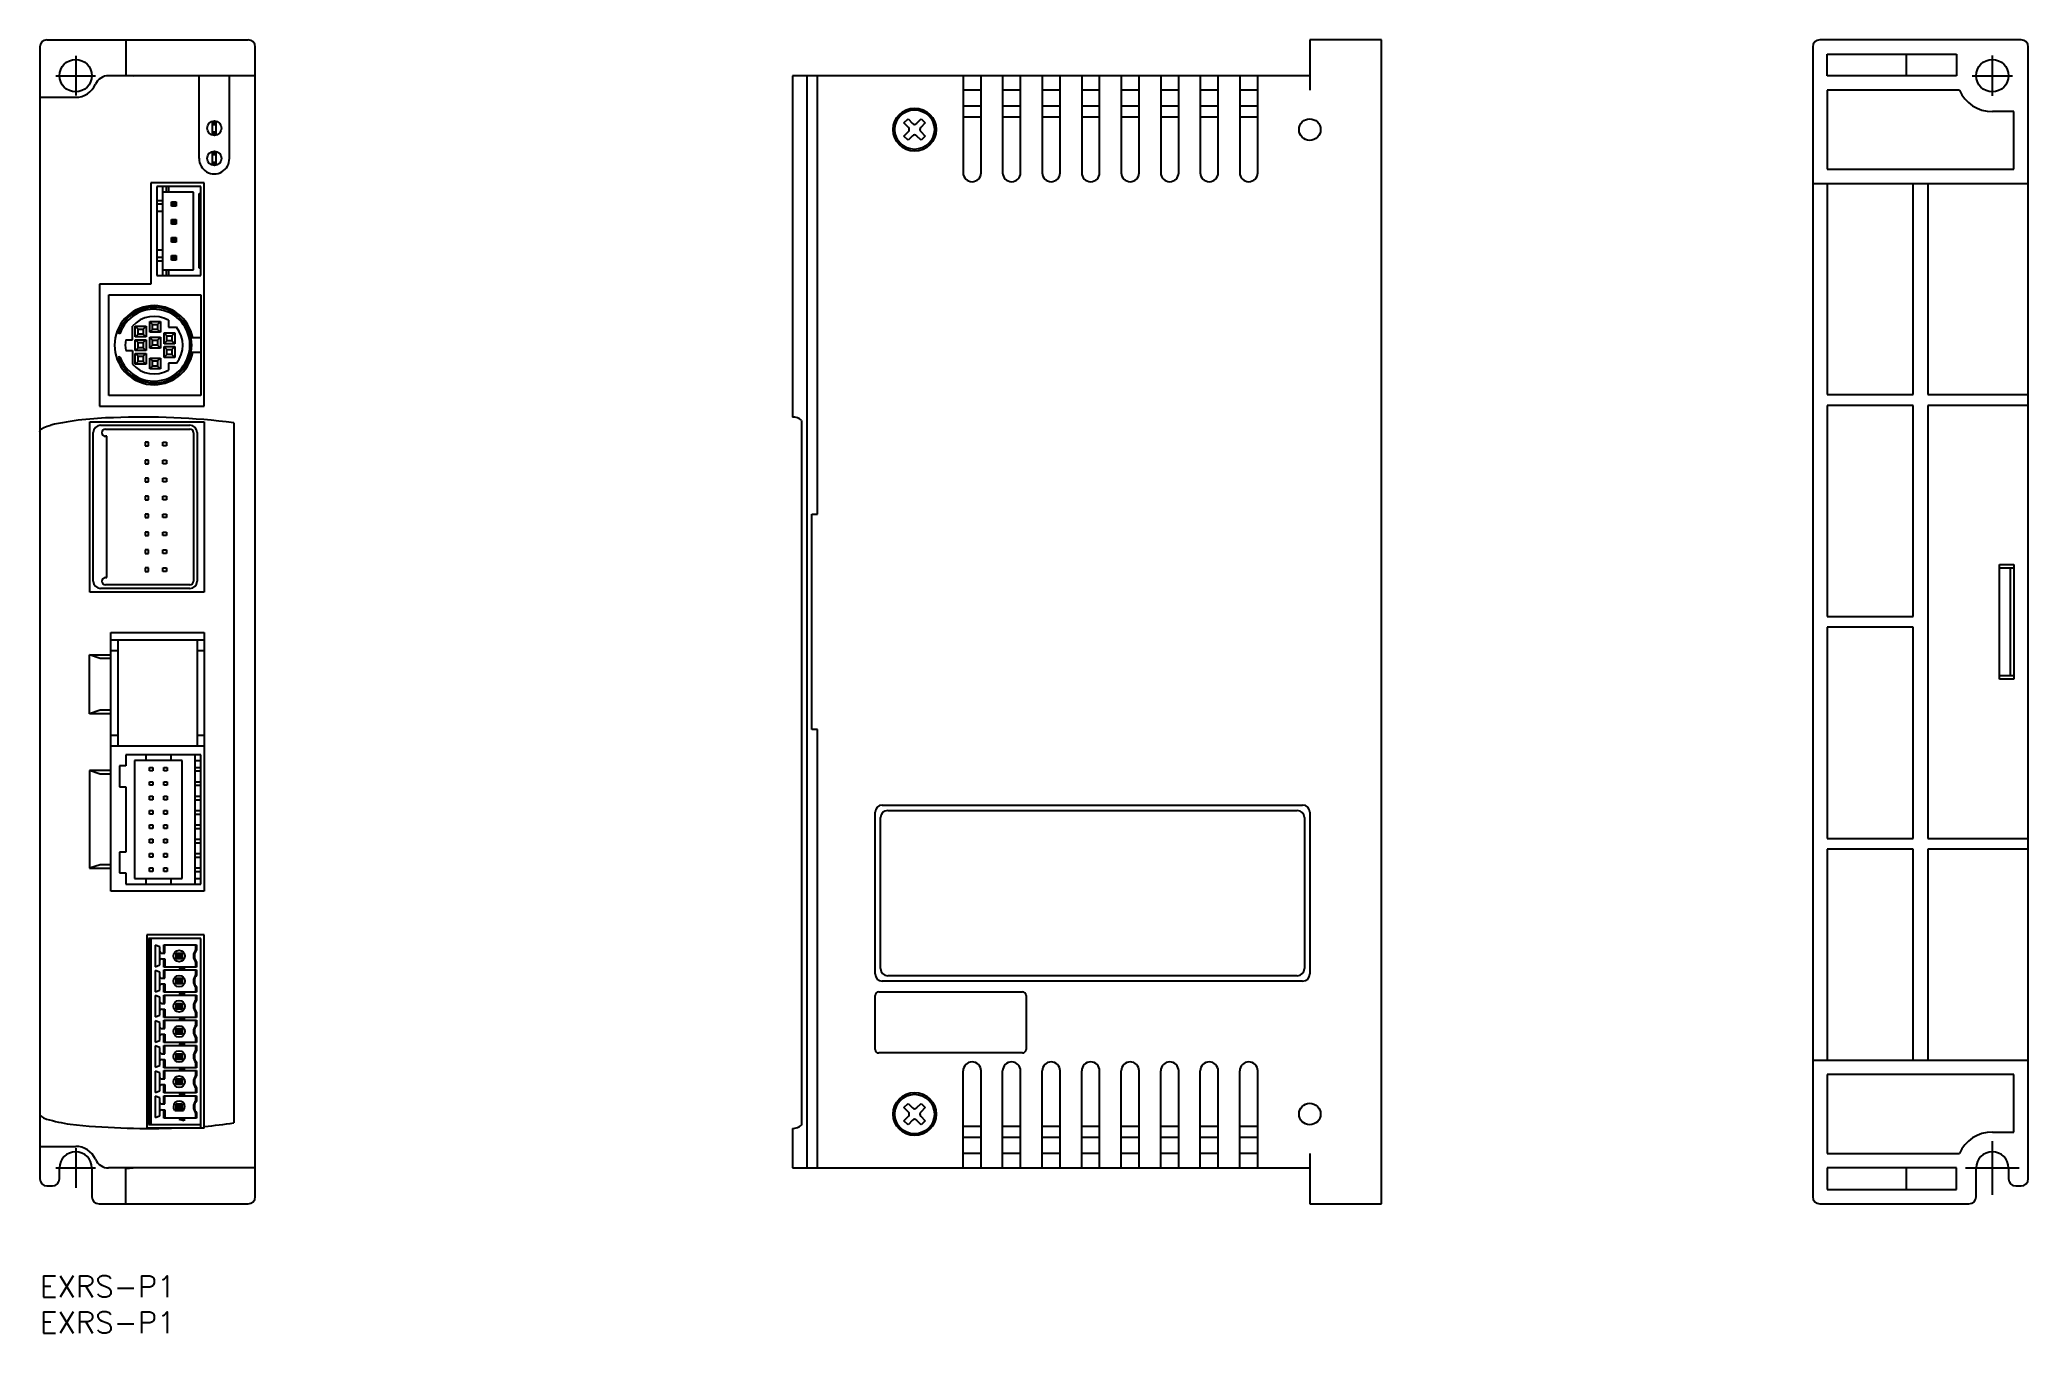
# Model space of a CAD drawing. Extents: x 0 to 277, y -8 to 172.
import ezdxf

# ---------------------------------------------------------------- set-up
doc = ezdxf.new("R2010")
doc.units = 0
doc.header["$LTSCALE"] = 0.5
doc.linetypes.add('CENTER', pattern=[50.8, 31.75, -6.35, 6.35, -6.35])
for name, color, linetype in [('MSM_CENTER', 1, 'CENTER'), ('MSM_CONTINUOUS', 7, 'CONTINUOUS'), ('MSM_PART_NUMBER', 7, 'CONTINUOUS')]:
    doc.layers.add(name, color=color, linetype=linetype)
doc.styles.get("Standard").update_dxf_attribs({"font": 'txt.shx', "height": 3, "bigfont": 'bigfont.shx'})

# ---------------------------------------------------------------- blocks, each defined once
blk = doc.blocks.new('*U24')
at = {"layer": 'MSM_PART_NUMBER'}
blk.add_text('EXRS-P1', height=3, dxfattribs=at).set_placement((0, -3))
blk = doc.blocks.new('*U25')
at = {"layer": 'MSM_PART_NUMBER'}
blk.add_text('EXRS-P1', height=3, dxfattribs=at).set_placement((0, -8))

msp = doc.modelspace()

# ---------------------------------------------------------------- linework, layer by layer
at = {"layer": 'MSM_CENTER'}
for p, q in [((5, 169.75), (5, 164.25)), ((271.77, 164.19), (271.77, 169.81)), ((2.25, 167), (7.75, 167)), ((268.95, 167), (274.58, 167)), ((5, 17.75), (5, 12.25)), ((271.77, 11.25), (271.77, 18.75)), ((2.25, 15), (7.75, 15)), ((268.02, 15), (275.52, 15))]:
    msp.add_line(p, q, dxfattribs=at)
at = {"layer": 'MSM_CONTINUOUS'}
for p, q in [((1, 172), (29, 172)), ((12, 172), (12, 167.09)), ((186.77, 172), (176.77, 172)), ((176.77, 172), (176.77, 165)), ((186.77, 10), (186.77, 172)), ((275.77, 172), (247.77, 172)), ((0, 171), (0, 13.5)), ((30, 11), (30, 171)), ((246.77, 171), (246.77, 11)), ((248.77, 170), (266.77, 170)), ((248.77, 167), (248.77, 170)), ((259.77, 170), (259.77, 167)), ((266.77, 170), (266.77, 167)), ((276.77, 13.5), (276.77, 171)), ((30, 167), (9.58, 167)), ((12, 167.09), (13, 167)), ((22.19, 155.5), (22.19, 167)), ((26.38, 167), (26.38, 155.5)), ((176.77, 167), (104.77, 167)), ((104.77, 167), (104.77, 119.5)), ((106.77, 167), (106.77, 15)), ((108.27, 106), (108.27, 167)), ((128.52, 167), (128.52, 153.5)), ((131.02, 153.5), (131.02, 167)), ((134.02, 167), (134.02, 153.5)), ((136.52, 153.5), (136.52, 167)), ((139.52, 167), (139.52, 153.5)), ((142.02, 153.5), (142.02, 167)), ((145.02, 167), (145.02, 153.5)), ((147.52, 153.5), (147.52, 167)), ((150.52, 167), (150.52, 153.5)), ((153.02, 153.5), (153.02, 167)), ((156.02, 167), (156.02, 153.5)), ((158.52, 153.5), (158.52, 167)), ((161.52, 167), (161.52, 153.5)), ((164.02, 153.5), (164.02, 167)), ((167.02, 167), (167.02, 153.5)), ((169.52, 153.5), (169.52, 167)), ((266.77, 167), (248.77, 167)), ((0, 164), (5, 164)), ((131.02, 165), (128.52, 165)), ((136.52, 165), (134.02, 165)), ((142.02, 165), (139.52, 165)), ((147.52, 165), (145.02, 165)), ((153.02, 165), (150.52, 165)), ((158.52, 165), (156.02, 165)), ((164.02, 165), (161.52, 165)), ((169.52, 165), (167.02, 165)), ((267.18, 165), (248.77, 165)), ((248.77, 165), (248.77, 154)), ((120.28, 160.42), (120.85, 160.98)), ((120.85, 160.98), (121.48, 160.35)), ((122.05, 160.35), (122.69, 160.98)), ((122.69, 160.98), (123.25, 160.42)), ((131.02, 162.75), (128.52, 162.75)), ((131.02, 161.25), (128.52, 161.25)), ((136.52, 162.75), (134.02, 162.75)), ((136.52, 161.25), (134.02, 161.25)), ((142.02, 162.75), (139.52, 162.75)), ((142.02, 161.25), (139.52, 161.25)), ((147.52, 162.75), (145.02, 162.75)), ((147.52, 161.25), (145.02, 161.25)), ((153.02, 162.75), (150.52, 162.75)), ((153.02, 161.25), (150.52, 161.25)), ((158.52, 162.75), (156.02, 162.75)), ((158.52, 161.25), (156.02, 161.25)), ((164.02, 162.75), (161.52, 162.75)), ((164.02, 161.25), (161.52, 161.25)), ((169.52, 162.75), (167.02, 162.75)), ((169.52, 161.25), (167.02, 161.25)), ((274.77, 162), (271.77, 162)), ((274.77, 154), (274.77, 162)), ((24, 160.5), (24, 158.9)), ((24.55, 160.5), (24, 160.5)), ((24, 160.3), (24.55, 160.3)), ((24, 160.22), (24.55, 160.22)), ((24, 159.18), (24.55, 159.18)), ((24, 159.1), (24.55, 159.1)), ((24, 158.9), (24.55, 158.9)), ((24.55, 158.9), (24.55, 160.5)), ((120.92, 159.78), (120.28, 160.42)), ((120.28, 158.58), (120.92, 159.22)), ((120.85, 158.02), (120.28, 158.58)), ((121.48, 158.65), (120.85, 158.02)), ((122.69, 158.02), (122.05, 158.65)), ((123.25, 160.42), (122.61, 159.78)), ((122.61, 159.22), (123.25, 158.58)), ((123.25, 158.58), (122.69, 158.02)), ((24, 156.3), (24.55, 156.3)), ((24, 156.3), (24, 154.7)), ((24, 156.1), (24.55, 156.1)), ((24, 156.02), (24.55, 156.02)), ((24.55, 154.7), (24.55, 156.3)), ((24, 154.98), (24.55, 154.98)), ((24, 154.9), (24.55, 154.9)), ((24, 154.7), (24.55, 154.7)), ((248.77, 154), (274.77, 154)), ((15.48, 152.1), (15.48, 138)), ((22.9, 152.1), (15.48, 152.1)), ((16.3, 151.6), (16.3, 139.2)), ((22.4, 151.6), (16.3, 151.6)), ((17.1, 149.6), (16.3, 149.6)), ((17.1, 151.6), (17.1, 139.2)), ((21.4, 150.8), (17.1, 150.8)), ((17.6, 151.6), (17.6, 150.8)), ((17.9, 151.6), (17.9, 150.8)), ((18.33, 149.47), (18.97, 149.47)), ((18.33, 148.83), (18.33, 149.47)), ((18.33, 149.47), (18.58, 149.22)), ((18.97, 149.47), (18.72, 149.22)), ((18.97, 149.47), (18.97, 148.83)), ((21.4, 140), (21.4, 150.8)), ((22.2, 140.2), (22.2, 150.6)), ((22.2, 150.6), (22.4, 150.6)), ((22.4, 149.47), (22.2, 149.47)), ((22.4, 139.2), (22.4, 151.6)), ((22.9, 121), (22.9, 152.1)), ((246.77, 152), (276.77, 152)), ((248.77, 152), (248.77, 122.62)), ((260.77, 122.62), (260.77, 152)), ((262.77, 152), (262.77, 122.62)), ((17.1, 149.1), (16.3, 149.1)), ((17.1, 148.1), (16.3, 148.1)), ((18.58, 149.08), (18.33, 148.83)), ((18.97, 148.83), (18.33, 148.83)), ((18.33, 146.97), (18.97, 146.97)), ((18.33, 146.33), (18.33, 146.97)), ((18.33, 146.97), (18.58, 146.72)), ((18.58, 149.22), (18.72, 149.22)), ((18.58, 149.08), (18.58, 149.22)), ((18.72, 149.08), (18.58, 149.08)), ((18.58, 146.72), (18.72, 146.72)), ((18.58, 146.58), (18.58, 146.72)), ((18.72, 149.22), (18.72, 149.08)), ((18.97, 148.83), (18.72, 149.08)), ((18.97, 146.97), (18.72, 146.72)), ((18.72, 146.72), (18.72, 146.58)), ((18.97, 146.97), (18.97, 146.33)), ((22.4, 148.83), (22.2, 148.83)), ((22.4, 146.97), (22.2, 146.97)), ((18.33, 146.33), (18.58, 146.58)), ((18.97, 146.33), (18.33, 146.33)), ((18.33, 144.47), (18.97, 144.47)), ((18.33, 143.83), (18.33, 144.47)), ((18.33, 144.47), (18.58, 144.22)), ((18.33, 143.83), (18.58, 144.08)), ((18.72, 146.58), (18.58, 146.58)), ((18.58, 144.22), (18.72, 144.22)), ((18.58, 144.08), (18.58, 144.22)), ((18.72, 144.08), (18.58, 144.08)), ((18.97, 146.33), (18.72, 146.58)), ((18.97, 144.47), (18.72, 144.22)), ((18.72, 144.22), (18.72, 144.08)), ((18.97, 143.83), (18.72, 144.08)), ((18.97, 144.47), (18.97, 143.83)), ((22.4, 146.33), (22.2, 146.33)), ((22.4, 144.47), (22.2, 144.47)), ((17.1, 142.7), (16.3, 142.7)), ((17.1, 141.7), (16.3, 141.7)), ((17.1, 141.2), (16.3, 141.2)), ((18.97, 143.83), (18.33, 143.83)), ((18.33, 141.97), (18.97, 141.97)), ((18.33, 141.33), (18.33, 141.97)), ((18.33, 141.97), (18.58, 141.72)), ((18.58, 141.58), (18.33, 141.33)), ((18.97, 141.33), (18.33, 141.33)), ((18.58, 141.72), (18.72, 141.72)), ((18.58, 141.58), (18.58, 141.72)), ((18.72, 141.58), (18.58, 141.58)), ((18.97, 141.97), (18.72, 141.72)), ((18.72, 141.72), (18.72, 141.58)), ((18.72, 141.58), (18.97, 141.33)), ((18.97, 141.97), (18.97, 141.33)), ((22.4, 143.83), (22.2, 143.83)), ((22.4, 141.97), (22.2, 141.97)), ((22.4, 141.33), (22.2, 141.33)), ((16.3, 139.2), (22.4, 139.2)), ((17.1, 140), (21.4, 140)), ((17.6, 140), (17.6, 139.2)), ((17.9, 140), (17.9, 139.2)), ((22.4, 140.2), (22.2, 140.2)), ((15.48, 138), (8.3, 138)), ((8.3, 138), (8.3, 121)), ((9.6, 136.5), (22.4, 136.5)), ((9.6, 122.5), (9.6, 136.5)), ((22.4, 136.5), (22.4, 122.5)), ((17.9, 132.96), (17.9, 132)), ((11.16, 131.1), (10.93, 131.18)), ((11.97, 130.25), (12.9, 130.25)), ((12.9, 130.25), (12.9, 132.15)), ((13.3, 132.15), (14.8, 132.15)), ((13.3, 130.65), (13.3, 132.15)), ((13.3, 132.15), (13.7, 131.75)), ((13.3, 130.65), (13.7, 131.05)), ((14.8, 130.65), (13.3, 130.65)), ((13.3, 130.25), (14.8, 130.25)), ((13.3, 128.75), (13.3, 130.25)), ((13.3, 130.25), (13.7, 129.85)), ((13.7, 131.75), (14.4, 131.75)), ((13.7, 131.05), (13.7, 131.75)), ((14.4, 131.05), (13.7, 131.05)), ((14.8, 132.15), (14.4, 131.75)), ((14.4, 131.75), (14.4, 131.05)), ((14.8, 130.65), (14.4, 131.05)), ((14.8, 130.25), (14.4, 129.85)), ((14.8, 132.15), (14.8, 130.65)), ((14.8, 130.25), (14.8, 128.75)), ((15.3, 132.8), (16.8, 132.8)), ((15.3, 131.3), (15.3, 132.8)), ((15.3, 132.8), (15.7, 132.4)), ((15.3, 131.3), (15.7, 131.7)), ((16.8, 131.3), (15.3, 131.3)), ((15.3, 130.6), (16.8, 130.6)), ((15.3, 129.1), (15.3, 130.6)), ((15.3, 130.6), (15.7, 130.2)), ((15.7, 132.4), (16.4, 132.4)), ((15.7, 131.7), (15.7, 132.4)), ((16.4, 131.7), (15.7, 131.7)), ((15.7, 130.2), (16.4, 130.2)), ((15.7, 129.5), (15.7, 130.2)), ((16.8, 132.8), (16.4, 132.4)), ((16.4, 132.4), (16.4, 131.7)), ((16.8, 131.3), (16.4, 131.7)), ((16.8, 130.6), (16.4, 130.2)), ((16.4, 130.2), (16.4, 129.5)), ((16.8, 132.8), (16.8, 131.3)), ((16.8, 130.6), (16.8, 129.1)), ((17.3, 131.2), (18.8, 131.2)), ((17.3, 129.7), (17.3, 131.2)), ((17.3, 131.2), (17.7, 130.8)), ((17.3, 129.7), (17.7, 130.1)), ((17.7, 130.8), (18.4, 130.8)), ((17.7, 130.1), (17.7, 130.8)), ((18.4, 130.1), (17.7, 130.1)), ((17.9, 132), (19.02, 132)), ((18.8, 131.2), (18.4, 130.8)), ((18.4, 130.8), (18.4, 130.1)), ((18.8, 129.7), (18.4, 130.1)), ((18.8, 131.2), (18.8, 129.7)), ((22.4, 130.5), (21.05, 130.5)), ((11.16, 127.9), (10.93, 127.82)), ((11.97, 128.75), (12.9, 128.75)), ((12.9, 128.75), (12.9, 126.85)), ((13.3, 128.75), (13.7, 129.15)), ((14.8, 128.75), (13.3, 128.75)), ((13.3, 128.35), (14.8, 128.35)), ((13.3, 126.85), (13.3, 128.35)), ((13.3, 128.35), (13.7, 127.95)), ((13.7, 129.85), (14.4, 129.85)), ((13.7, 129.15), (13.7, 129.85)), ((14.4, 129.15), (13.7, 129.15)), ((13.7, 127.95), (14.4, 127.95)), ((13.7, 127.25), (13.7, 127.95)), ((14.4, 129.85), (14.4, 129.15)), ((14.8, 128.75), (14.4, 129.15)), ((14.8, 128.35), (14.4, 127.95)), ((14.4, 127.95), (14.4, 127.25)), ((14.8, 128.35), (14.8, 126.85)), ((15.3, 129.1), (15.7, 129.5)), ((16.8, 129.1), (15.3, 129.1)), ((15.3, 127.7), (16.8, 127.7)), ((15.3, 126.2), (15.3, 127.7)), ((15.3, 127.7), (15.7, 127.3)), ((16.4, 129.5), (15.7, 129.5)), ((16.8, 129.1), (16.4, 129.5)), ((16.8, 127.7), (16.4, 127.3)), ((16.8, 127.7), (16.8, 126.2)), ((18.8, 129.7), (17.3, 129.7)), ((17.3, 129.3), (18.8, 129.3)), ((17.3, 127.8), (17.3, 129.3)), ((17.3, 129.3), (17.7, 128.9)), ((17.3, 127.8), (17.7, 128.2)), ((18.8, 127.8), (17.3, 127.8)), ((17.7, 128.9), (18.4, 128.9)), ((17.7, 128.2), (17.7, 128.9)), ((18.4, 128.2), (17.7, 128.2)), ((18.8, 129.3), (18.4, 128.9)), ((18.4, 128.9), (18.4, 128.2)), ((18.8, 127.8), (18.4, 128.2)), ((18.8, 129.3), (18.8, 127.8)), ((22.4, 128.5), (21.05, 128.5)), ((13.3, 126.85), (13.7, 127.25)), ((14.8, 126.85), (13.3, 126.85)), ((14.4, 127.25), (13.7, 127.25)), ((14.8, 126.85), (14.4, 127.25)), ((15.3, 126.2), (15.7, 126.6)), ((16.8, 126.2), (15.3, 126.2)), ((15.7, 127.3), (16.4, 127.3)), ((15.7, 126.6), (15.7, 127.3)), ((16.4, 126.6), (15.7, 126.6)), ((16.4, 127.3), (16.4, 126.6)), ((16.8, 126.2), (16.4, 126.6)), ((19.02, 127), (17.9, 127)), ((17.9, 127), (17.9, 126.04)), ((22.4, 122.5), (9.6, 122.5)), ((248.77, 122.62), (260.77, 122.62)), ((262.77, 122.62), (276.77, 122.62)), ((8.3, 121), (22.9, 121)), ((106.04, 119.04), (106.04, 20.96)), ((260.77, 121.12), (248.77, 121.12)), ((248.77, 121.12), (248.77, 91.75)), ((260.77, 91.75), (260.77, 121.12)), ((276.77, 121.12), (262.77, 121.12)), ((262.77, 121.12), (262.77, 60.87)), ((0, 117.5), (0.06, 117.68)), ((0.06, 117.68), (0.26, 117.87)), ((0.26, 117.87), (0.57, 118.04)), ((0.57, 118.04), (1.01, 118.22)), ((1.01, 118.22), (1.58, 118.39)), ((6.95, 118.85), (22.9, 118.85)), ((6.95, 95.15), (6.95, 118.85)), ((7.45, 96.65), (7.45, 117.35)), ((8.45, 118.35), (20.9, 118.35)), ((9.14, 117.82), (20.9, 117.82)), ((9.34, 116.82), (9.14, 116.82)), ((9.34, 97.15), (9.34, 116.82)), ((21.4, 117.32), (21.4, 96.65)), ((21.9, 117.35), (21.9, 96.65)), ((22.9, 118.85), (22.9, 95.15)), ((27, 118.7), (27, 21.3)), ((14.65, 116), (14.65, 115.5)), ((15.15, 116), (14.65, 116)), ((14.65, 115.5), (15.15, 115.5)), ((14.65, 113.5), (14.65, 113)), ((15.15, 113.5), (14.65, 113.5)), ((15.15, 115.5), (15.15, 116)), ((15.15, 113), (15.15, 113.5)), ((17.15, 116), (17.65, 116)), ((17.15, 115.5), (17.15, 116)), ((17.65, 115.5), (17.15, 115.5)), ((17.15, 113.5), (17.65, 113.5)), ((17.15, 113), (17.15, 113.5)), ((17.65, 116), (17.65, 115.5)), ((17.65, 113.5), (17.65, 113)), ((14.65, 113), (15.15, 113)), ((14.65, 111), (14.65, 110.5)), ((15.15, 111), (14.65, 111)), ((15.15, 110.5), (15.15, 111)), ((17.65, 113), (17.15, 113)), ((17.15, 111), (17.65, 111)), ((17.15, 110.5), (17.15, 111)), ((17.65, 111), (17.65, 110.5)), ((14.65, 110.5), (15.15, 110.5)), ((14.65, 108.5), (14.65, 108)), ((15.15, 108.5), (14.65, 108.5)), ((14.65, 108), (15.15, 108)), ((15.15, 108), (15.15, 108.5)), ((17.65, 110.5), (17.15, 110.5)), ((17.15, 108.5), (17.65, 108.5)), ((17.15, 108), (17.15, 108.5)), ((17.65, 108), (17.15, 108)), ((17.65, 108.5), (17.65, 108)), ((14.65, 106), (14.65, 105.5)), ((15.15, 106), (14.65, 106)), ((14.65, 105.5), (15.15, 105.5)), ((15.15, 105.5), (15.15, 106)), ((17.15, 106), (17.65, 106)), ((17.15, 105.5), (17.15, 106)), ((17.65, 105.5), (17.15, 105.5)), ((17.65, 106), (17.65, 105.5)), ((107.47, 76), (107.47, 106)), ((107.47, 106), (108.27, 106)), ((14.65, 103.5), (14.65, 103)), ((15.15, 103.5), (14.65, 103.5)), ((14.65, 103), (15.15, 103)), ((15.15, 103), (15.15, 103.5)), ((17.15, 103.5), (17.65, 103.5)), ((17.15, 103), (17.15, 103.5)), ((17.65, 103), (17.15, 103)), ((17.65, 103.5), (17.65, 103)), ((14.65, 101), (14.65, 100.5)), ((15.15, 101), (14.65, 101)), ((14.65, 100.5), (15.15, 100.5)), ((15.15, 100.5), (15.15, 101)), ((17.15, 101), (17.65, 101)), ((17.15, 100.5), (17.15, 101)), ((17.65, 100.5), (17.15, 100.5)), ((17.65, 101), (17.65, 100.5)), ((9.14, 97.15), (9.34, 97.15)), ((14.65, 98.5), (14.65, 98)), ((15.15, 98.5), (14.65, 98.5)), ((14.65, 98), (15.15, 98)), ((15.15, 98), (15.15, 98.5)), ((17.15, 98.5), (17.65, 98.5)), ((17.15, 98), (17.15, 98.5)), ((17.65, 98), (17.15, 98)), ((17.65, 98.5), (17.65, 98)), ((272.77, 99), (274.77, 99)), ((272.77, 83), (272.77, 99)), ((272.77, 98.5), (274.77, 98.5)), ((274.27, 98.5), (274.27, 83.5)), ((274.77, 99), (274.77, 83)), ((22.9, 95.15), (6.95, 95.15)), ((20.9, 95.65), (8.45, 95.65)), ((20.9, 96.15), (9.14, 96.15)), ((248.77, 91.75), (260.77, 91.75)), ((9.9, 89.5), (22.9, 89.5)), ((9.9, 53.5), (9.9, 89.5)), ((22.9, 89.5), (22.9, 53.5)), ((260.77, 90.25), (248.77, 90.25)), ((248.77, 90.25), (248.77, 60.87)), ((260.77, 60.87), (260.77, 90.25)), ((6.9, 78.2), (6.9, 86.4)), ((6.9, 86.4), (9.9, 86.4)), ((8.4, 85.9), (6.9, 86.4)), ((9.9, 85.9), (8.4, 85.9)), ((9.9, 88.5), (22.9, 88.5)), ((9.9, 87), (10.9, 87)), ((10.9, 73.7), (10.9, 88.5)), ((21.9, 88.5), (21.9, 73.7)), ((21.9, 87), (22.9, 87)), ((274.77, 83.5), (272.77, 83.5)), ((274.77, 83), (272.77, 83)), ((8.4, 78.7), (6.9, 78.2)), ((9.9, 78.2), (6.9, 78.2)), ((9.9, 78.7), (8.4, 78.7)), ((10.9, 75.2), (9.9, 75.2)), ((22.9, 75.2), (21.9, 75.2)), ((108.27, 76), (107.47, 76)), ((108.27, 15), (108.27, 76)), ((22.9, 73.7), (9.9, 73.7)), ((12, 72.5), (12, 70.95)), ((22.4, 72.5), (12, 72.5)), ((14.75, 72.5), (14.75, 71.7)), ((18.25, 72.5), (18.25, 71.7)), ((21.6, 72.5), (21.6, 54.5)), ((22.4, 54.5), (22.4, 72.5)), ((8.4, 69.8), (6.9, 70.3)), ((9.9, 70.3), (6.9, 70.3)), ((6.9, 70.3), (6.9, 56.7)), ((9.9, 69.8), (8.4, 69.8)), ((12, 70.95), (11.1, 70.95)), ((11.1, 70.95), (11.1, 68.05)), ((13.2, 71.7), (13.2, 55.3)), ((19.8, 71.7), (13.2, 71.7)), ((15.25, 70.75), (15.75, 70.75)), ((15.25, 70.25), (15.25, 70.75)), ((15.75, 70.25), (15.25, 70.25)), ((15.75, 70.75), (15.75, 70.25)), ((17.25, 70.75), (17.75, 70.75)), ((17.25, 70.25), (17.25, 70.75)), ((17.75, 70.25), (17.25, 70.25)), ((17.75, 70.75), (17.75, 70.25)), ((19.8, 55.3), (19.8, 71.7)), ((21.6, 71.7), (22.4, 71.7)), ((21.6, 70.75), (22.4, 70.75)), ((21.6, 70.25), (22.4, 70.25)), ((11.1, 68.05), (12, 68.05)), ((12, 68.05), (12, 58.95)), ((15.25, 68.75), (15.75, 68.75)), ((15.25, 68.25), (15.25, 68.75)), ((15.75, 68.25), (15.25, 68.25)), ((15.25, 66.75), (15.75, 66.75)), ((15.25, 66.25), (15.25, 66.75)), ((15.75, 68.75), (15.75, 68.25)), ((15.75, 66.75), (15.75, 66.25)), ((17.25, 68.75), (17.75, 68.75)), ((17.25, 68.25), (17.25, 68.75)), ((17.75, 68.25), (17.25, 68.25)), ((17.25, 66.75), (17.75, 66.75)), ((17.25, 66.25), (17.25, 66.75)), ((17.75, 68.75), (17.75, 68.25)), ((17.75, 66.75), (17.75, 66.25)), ((21.6, 68.75), (22.4, 68.75)), ((21.6, 68.25), (22.4, 68.25)), ((21.6, 66.75), (22.4, 66.75)), ((15.75, 66.25), (15.25, 66.25)), ((15.25, 64.75), (15.75, 64.75)), ((15.25, 64.25), (15.25, 64.75)), ((15.75, 64.25), (15.25, 64.25)), ((15.75, 64.75), (15.75, 64.25)), ((17.75, 66.25), (17.25, 66.25)), ((17.25, 64.75), (17.75, 64.75)), ((17.25, 64.25), (17.25, 64.75)), ((17.75, 64.25), (17.25, 64.25)), ((17.75, 64.75), (17.75, 64.25)), ((21.6, 66.25), (22.4, 66.25)), ((21.6, 64.75), (22.4, 64.75)), ((21.6, 64.25), (22.4, 64.25)), ((116.27, 42), (116.27, 64.5)), ((117.02, 42.75), (117.02, 63.75)), ((117.27, 65.5), (175.77, 65.5)), ((118.02, 64.75), (175.02, 64.75)), ((176.02, 63.75), (176.02, 42.75)), ((176.77, 64.5), (176.77, 42)), ((15.25, 62.75), (15.75, 62.75)), ((15.25, 62.25), (15.25, 62.75)), ((15.75, 62.25), (15.25, 62.25)), ((15.75, 62.75), (15.75, 62.25)), ((17.25, 62.75), (17.75, 62.75)), ((17.25, 62.25), (17.25, 62.75)), ((17.75, 62.25), (17.25, 62.25)), ((17.75, 62.75), (17.75, 62.25)), ((21.6, 62.75), (22.4, 62.75)), ((21.6, 62.25), (22.4, 62.25)), ((12, 58.95), (11.1, 58.95)), ((11.1, 58.95), (11.1, 56.05)), ((15.25, 60.75), (15.75, 60.75)), ((15.25, 60.25), (15.25, 60.75)), ((15.75, 60.25), (15.25, 60.25)), ((15.25, 58.75), (15.75, 58.75)), ((15.25, 58.25), (15.25, 58.75)), ((15.75, 58.25), (15.25, 58.25)), ((15.75, 60.75), (15.75, 60.25)), ((15.75, 58.75), (15.75, 58.25)), ((17.25, 60.75), (17.75, 60.75)), ((17.25, 60.25), (17.25, 60.75)), ((17.75, 60.25), (17.25, 60.25)), ((17.25, 58.75), (17.75, 58.75)), ((17.25, 58.25), (17.25, 58.75)), ((17.75, 58.25), (17.25, 58.25)), ((17.75, 60.75), (17.75, 60.25)), ((17.75, 58.75), (17.75, 58.25)), ((21.6, 60.75), (22.4, 60.75)), ((21.6, 60.25), (22.4, 60.25)), ((21.6, 58.75), (22.4, 58.75)), ((21.6, 58.25), (22.4, 58.25)), ((248.77, 60.87), (260.77, 60.87)), ((260.77, 59.38), (248.77, 59.38)), ((248.77, 59.38), (248.77, 30)), ((260.77, 30), (260.77, 59.38)), ((262.77, 60.87), (276.77, 60.87)), ((276.77, 59.38), (262.77, 59.38)), ((262.77, 59.38), (262.77, 30)), ((8.4, 57.2), (6.9, 56.7)), ((6.9, 56.7), (9.9, 56.7)), ((9.9, 57.2), (8.4, 57.2)), ((11.1, 56.05), (12, 56.05)), ((12, 56.05), (12, 54.5)), ((15.25, 56.75), (15.75, 56.75)), ((15.25, 56.25), (15.25, 56.75)), ((15.75, 56.25), (15.25, 56.25)), ((15.75, 56.75), (15.75, 56.25)), ((17.25, 56.75), (17.75, 56.75)), ((17.25, 56.25), (17.25, 56.75)), ((17.75, 56.25), (17.25, 56.25)), ((17.75, 56.75), (17.75, 56.25)), ((21.6, 56.75), (22.4, 56.75)), ((21.6, 56.25), (22.4, 56.25)), ((22.9, 53.5), (9.9, 53.5)), ((12, 54.5), (22.4, 54.5)), ((13.2, 55.3), (19.8, 55.3)), ((14.75, 55.3), (14.75, 54.5)), ((18.25, 55.3), (18.25, 54.5)), ((21.6, 55.3), (22.4, 55.3)), ((22.9, 47.45), (14.9, 47.45)), ((14.9, 47.45), (14.9, 20.5)), ((22.9, 20.55), (22.9, 47.45)), ((22.4, 46.95), (15.15, 46.95)), ((15.15, 46.95), (15.15, 21.05)), ((15.4, 46.95), (15.4, 21.05)), ((15.5, 21.05), (15.5, 46.95)), ((16.05, 45.99), (16.05, 43.01)), ((16.73, 45.75), (16.05, 45.99)), ((16.73, 43.25), (16.73, 45.75)), ((16.93, 44.9), (17.4, 44.9)), ((17.27, 44.9), (17.27, 46.05)), ((17.27, 46.05), (21.83, 46.05)), ((17.4, 44.9), (17.4, 46.05)), ((19, 44.9), (19.8, 44.9)), ((19, 44.1), (19, 44.9)), ((19, 44.9), (19.27, 44.63)), ((19.27, 44.37), (19, 44.1)), ((19.27, 44.63), (19.53, 44.63)), ((19.27, 44.37), (19.27, 44.63)), ((19.53, 44.37), (19.27, 44.37)), ((19.53, 44.63), (19.8, 44.9)), ((19.53, 44.63), (19.53, 44.37)), ((19.8, 44.1), (19.53, 44.37)), ((19.8, 44.9), (19.8, 44.1)), ((21.7, 45.4), (21.7, 46.05)), ((21.7, 45.4), (21.83, 45.35)), ((21.83, 46.05), (21.83, 45.35)), ((22.4, 20.55), (22.4, 46.95)), ((15.4, 42.95), (15.5, 42.95)), ((15.5, 42.55), (15.4, 42.55)), ((16.05, 43.01), (16.73, 43.25)), ((16.05, 42.49), (16.05, 39.51)), ((16.73, 42.25), (16.05, 42.49)), ((16.73, 39.75), (16.73, 42.25)), ((16.93, 44.1), (17.4, 44.1)), ((17.27, 42.95), (17.27, 44.1)), ((21.83, 42.95), (17.27, 42.95)), ((17.27, 41.4), (17.27, 42.55)), ((17.27, 42.55), (21.83, 42.55)), ((17.4, 44.1), (17.4, 42.95)), ((17.4, 41.4), (17.4, 42.55)), ((19.8, 44.1), (19, 44.1)), ((19.4, 42.75), (20.1, 42.94)), ((20.1, 42.56), (19.4, 42.75)), ((20.1, 42.94), (20.1, 42.56)), ((21.83, 43.65), (21.7, 43.6)), ((21.7, 42.95), (21.7, 43.6)), ((21.7, 41.9), (21.7, 42.55)), ((21.7, 41.9), (21.83, 41.85)), ((21.83, 43.65), (21.83, 42.95)), ((21.83, 42.55), (21.83, 41.85)), ((175.02, 41.75), (118.02, 41.75)), ((15.4, 39.45), (15.5, 39.45)), ((15.5, 39.05), (15.4, 39.05)), ((16.05, 39.51), (16.73, 39.75)), ((16.05, 38.99), (16.05, 36.01)), ((16.73, 38.75), (16.05, 38.99)), ((16.73, 36.25), (16.73, 38.75)), ((16.93, 41.4), (17.4, 41.4)), ((16.93, 40.6), (17.4, 40.6)), ((17.27, 39.45), (17.27, 40.6)), ((21.83, 39.45), (17.27, 39.45)), ((17.27, 37.9), (17.27, 39.05)), ((17.27, 39.05), (21.83, 39.05)), ((17.4, 40.6), (17.4, 39.45)), ((17.4, 37.9), (17.4, 39.05)), ((19, 41.4), (19.8, 41.4)), ((19, 40.6), (19, 41.4)), ((19, 41.4), (19.27, 41.13)), ((19.27, 40.87), (19, 40.6)), ((19.8, 40.6), (19, 40.6)), ((19.27, 41.13), (19.53, 41.13)), ((19.27, 40.87), (19.27, 41.13)), ((19.53, 40.87), (19.27, 40.87)), ((19.4, 39.25), (20.1, 39.44)), ((20.1, 39.06), (19.4, 39.25)), ((19.53, 41.13), (19.8, 41.4)), ((19.53, 41.13), (19.53, 40.87)), ((19.8, 40.6), (19.53, 40.87)), ((19.8, 41.4), (19.8, 40.6)), ((20.1, 39.44), (20.1, 39.06)), ((21.83, 40.15), (21.7, 40.1)), ((21.7, 39.45), (21.7, 40.1)), ((21.7, 38.4), (21.7, 39.05)), ((21.83, 40.15), (21.83, 39.45)), ((21.83, 39.05), (21.83, 38.35)), ((116.27, 31.5), (116.27, 39)), ((116.77, 39.5), (136.77, 39.5)), ((175.77, 41), (117.27, 41)), ((137.27, 39), (137.27, 31.5)), ((16.05, 36.01), (16.73, 36.25)), ((16.93, 37.9), (17.4, 37.9)), ((16.93, 37.1), (17.4, 37.1)), ((17.27, 35.95), (17.27, 37.1)), ((17.4, 37.1), (17.4, 35.95)), ((19, 37.9), (19.8, 37.9)), ((19, 37.1), (19, 37.9)), ((19, 37.9), (19.27, 37.63)), ((19.27, 37.37), (19, 37.1)), ((19.8, 37.1), (19, 37.1)), ((19.27, 37.63), (19.53, 37.63)), ((19.27, 37.37), (19.27, 37.63)), ((19.53, 37.37), (19.27, 37.37)), ((19.53, 37.63), (19.8, 37.9)), ((19.53, 37.63), (19.53, 37.37)), ((19.8, 37.1), (19.53, 37.37)), ((19.8, 37.9), (19.8, 37.1)), ((21.7, 38.4), (21.83, 38.35)), ((21.83, 36.65), (21.7, 36.6)), ((21.7, 35.95), (21.7, 36.6)), ((21.83, 36.65), (21.83, 35.95)), ((15.4, 35.95), (15.5, 35.95)), ((15.5, 35.55), (15.4, 35.55)), ((16.05, 35.49), (16.05, 32.51)), ((16.73, 35.25), (16.05, 35.49)), ((16.73, 32.75), (16.73, 35.25)), ((16.93, 34.4), (17.4, 34.4)), ((16.93, 33.6), (17.4, 33.6)), ((21.83, 35.95), (17.27, 35.95)), ((17.27, 34.4), (17.27, 35.55)), ((17.27, 35.55), (21.83, 35.55)), ((17.27, 32.45), (17.27, 33.6)), ((17.4, 34.4), (17.4, 35.55)), ((17.4, 33.6), (17.4, 32.45)), ((19, 34.4), (19.8, 34.4)), ((19, 33.6), (19, 34.4)), ((19, 34.4), (19.27, 34.13)), ((19.27, 33.87), (19, 33.6)), ((19.8, 33.6), (19, 33.6)), ((19.27, 34.13), (19.53, 34.13)), ((19.27, 33.87), (19.27, 34.13)), ((19.53, 33.87), (19.27, 33.87)), ((19.4, 35.75), (20.1, 35.94)), ((20.1, 35.56), (19.4, 35.75)), ((19.53, 34.13), (19.8, 34.4)), ((19.53, 34.13), (19.53, 33.87)), ((19.8, 33.6), (19.53, 33.87)), ((19.8, 34.4), (19.8, 33.6)), ((20.1, 35.94), (20.1, 35.56)), ((21.7, 34.9), (21.7, 35.55)), ((21.7, 34.9), (21.83, 34.85)), ((21.83, 35.55), (21.83, 34.85)), ((15.5, 32.45), (15.4, 32.45)), ((15.4, 32.05), (15.5, 32.05)), ((16.05, 32.51), (16.73, 32.75)), ((16.05, 31.99), (16.05, 29.01)), ((16.73, 31.75), (16.05, 31.99)), ((16.73, 29.25), (16.73, 31.75)), ((16.93, 30.9), (17.4, 30.9)), ((21.83, 32.45), (17.27, 32.45)), ((17.27, 30.9), (17.27, 32.05)), ((17.27, 32.05), (21.83, 32.05)), ((17.4, 30.9), (17.4, 32.05)), ((19, 30.9), (19.8, 30.9)), ((19, 30.1), (19, 30.9)), ((19, 30.9), (19.27, 30.63)), ((19.27, 30.63), (19.53, 30.63)), ((19.27, 30.37), (19.27, 30.63)), ((19.4, 32.25), (20.1, 32.44)), ((20.1, 32.06), (19.4, 32.25)), ((19.53, 30.63), (19.8, 30.9)), ((19.53, 30.63), (19.53, 30.37)), ((19.8, 30.9), (19.8, 30.1)), ((20.1, 32.44), (20.1, 32.06)), ((21.83, 33.15), (21.7, 33.1)), ((21.7, 32.45), (21.7, 33.1)), ((21.7, 31.4), (21.7, 32.05)), ((21.7, 31.4), (21.83, 31.35)), ((21.83, 33.15), (21.83, 32.45)), ((21.83, 32.05), (21.83, 31.35)), ((136.77, 31), (116.77, 31)), ((15.5, 28.95), (15.4, 28.95)), ((15.5, 28.55), (15.4, 28.55)), ((16.05, 29.01), (16.73, 29.25)), ((16.05, 28.49), (16.05, 25.51)), ((16.73, 28.25), (16.05, 28.49)), ((16.73, 25.75), (16.73, 28.25)), ((16.93, 30.1), (17.4, 30.1)), ((17.27, 28.95), (17.27, 30.1)), ((21.83, 28.95), (17.27, 28.95)), ((17.27, 27.4), (17.27, 28.55)), ((17.27, 28.55), (21.83, 28.55)), ((17.4, 30.1), (17.4, 28.95)), ((17.4, 27.4), (17.4, 28.55)), ((19.27, 30.37), (19, 30.1)), ((19.8, 30.1), (19, 30.1)), ((19.53, 30.37), (19.27, 30.37)), ((19.4, 28.75), (20.1, 28.94)), ((20.1, 28.56), (19.4, 28.75)), ((19.8, 30.1), (19.53, 30.37)), ((20.1, 28.94), (20.1, 28.56)), ((21.83, 29.65), (21.7, 29.6)), ((21.7, 28.95), (21.7, 29.6)), ((21.7, 27.9), (21.7, 28.55)), ((21.7, 27.9), (21.83, 27.85)), ((21.83, 29.65), (21.83, 28.95)), ((21.83, 28.55), (21.83, 27.85)), ((128.52, 15), (128.52, 28.5)), ((131.02, 15), (131.02, 28.5)), ((134.02, 15), (134.02, 28.5)), ((136.52, 15), (136.52, 28.5)), ((139.52, 15), (139.52, 28.5)), ((142.02, 15), (142.02, 28.5)), ((145.02, 15), (145.02, 28.5)), ((147.52, 15), (147.52, 28.5)), ((150.52, 15), (150.52, 28.5)), ((153.02, 15), (153.02, 28.5)), ((156.02, 15), (156.02, 28.5)), ((158.52, 15), (158.52, 28.5)), ((161.52, 15), (161.52, 28.5)), ((164.02, 15), (164.02, 28.5)), ((167.02, 15), (167.02, 28.5)), ((169.52, 15), (169.52, 28.5)), ((246.77, 30), (276.77, 30)), ((274.77, 28), (248.77, 28)), ((248.77, 28), (248.77, 17)), ((274.77, 20), (274.77, 28)), ((15.5, 25.45), (15.4, 25.45)), ((15.5, 25.05), (15.4, 25.05)), ((16.05, 25.51), (16.73, 25.75)), ((16.05, 24.99), (16.05, 22.01)), ((16.73, 24.75), (16.05, 24.99)), ((16.93, 27.4), (17.4, 27.4)), ((16.93, 26.6), (17.4, 26.6)), ((17.27, 25.45), (17.27, 26.6)), ((21.83, 25.45), (17.27, 25.45)), ((17.27, 23.9), (17.27, 25.05)), ((17.27, 25.05), (21.83, 25.05)), ((17.4, 26.6), (17.4, 25.45)), ((17.4, 23.9), (17.4, 25.05)), ((19, 27.4), (19.8, 27.4)), ((19, 26.6), (19, 27.4)), ((19, 27.4), (19.27, 27.13)), ((19.27, 26.87), (19, 26.6)), ((19.8, 26.6), (19, 26.6)), ((19.27, 27.13), (19.53, 27.13)), ((19.27, 26.87), (19.27, 27.13)), ((19.53, 26.87), (19.27, 26.87)), ((19.4, 25.25), (20.1, 25.44)), ((20.1, 25.06), (19.4, 25.25)), ((19.53, 27.13), (19.8, 27.4)), ((19.53, 27.13), (19.53, 26.87)), ((19.8, 26.6), (19.53, 26.87)), ((19.8, 27.4), (19.8, 26.6)), ((20.1, 25.44), (20.1, 25.06)), ((21.83, 26.15), (21.7, 26.1)), ((21.7, 25.45), (21.7, 26.1)), ((21.7, 24.4), (21.7, 25.05)), ((21.83, 26.15), (21.83, 25.45)), ((21.83, 25.05), (21.83, 24.35)), ((0, 22.5), (0.06, 22.32)), ((0.06, 22.32), (0.24, 22.14)), ((0.24, 22.14), (0.54, 21.97)), ((16.05, 22.01), (16.73, 22.25)), ((16.73, 22.25), (16.73, 24.75)), ((16.93, 23.9), (17.4, 23.9)), ((16.93, 23.1), (17.4, 23.1)), ((17.27, 21.95), (17.27, 23.1)), ((17.4, 23.1), (17.4, 21.95)), ((18.78, 23), (20.02, 23)), ((19, 23.9), (19.8, 23.9)), ((19, 23.1), (19, 23.9)), ((19, 23.9), (19.27, 23.63)), ((19.27, 23.37), (19, 23.1)), ((19.8, 23.1), (19, 23.1)), ((19.27, 23.63), (19.53, 23.63)), ((19.27, 23.37), (19.27, 23.63)), ((19.53, 23.37), (19.27, 23.37)), ((19.53, 23.63), (19.8, 23.9)), ((19.53, 23.63), (19.53, 23.37)), ((19.8, 23.1), (19.53, 23.37)), ((19.8, 23.9), (19.8, 23.1)), ((21.7, 24.4), (21.83, 24.35)), ((21.83, 22.65), (21.7, 22.6)), ((21.7, 21.95), (21.7, 22.6)), ((21.83, 22.65), (21.83, 21.95)), ((120.28, 23.42), (120.85, 23.98)), ((120.92, 22.78), (120.28, 23.42)), ((120.28, 21.58), (120.92, 22.22)), ((120.85, 23.98), (121.48, 23.35)), ((122.05, 23.35), (122.69, 23.98)), ((123.25, 23.42), (122.61, 22.78)), ((122.61, 22.22), (123.25, 21.58)), ((122.69, 23.98), (123.25, 23.42)), ((0.54, 21.97), (0.96, 21.8)), ((22.9, 20.55), (14.9, 20.55)), ((15.15, 21.05), (22.4, 21.05)), ((21.83, 21.95), (17.27, 21.95)), ((19.4, 21.75), (20.1, 21.94)), ((20.1, 21.56), (19.4, 21.75)), ((20.1, 21.94), (20.1, 21.56)), ((104.77, 20.5), (104.77, 15)), ((120.85, 21.02), (120.28, 21.58)), ((121.48, 21.65), (120.85, 21.02)), ((122.69, 21.02), (122.05, 21.65)), ((123.25, 21.58), (122.69, 21.02)), ((131.02, 20.75), (128.52, 20.75)), ((136.52, 20.75), (134.02, 20.75)), ((142.02, 20.75), (139.52, 20.75)), ((147.52, 20.75), (145.02, 20.75)), ((153.02, 20.75), (150.52, 20.75)), ((158.52, 20.75), (156.02, 20.75)), ((164.02, 20.75), (161.52, 20.75)), ((169.52, 20.75), (167.02, 20.75)), ((271.77, 20), (274.77, 20)), ((0, 18), (5, 18)), ((131.02, 19.25), (128.52, 19.25)), ((131.02, 17), (128.52, 17)), ((136.52, 19.25), (134.02, 19.25)), ((136.52, 17), (134.02, 17)), ((142.02, 19.25), (139.52, 19.25)), ((142.02, 17), (139.52, 17)), ((147.52, 19.25), (145.02, 19.25)), ((147.52, 17), (145.02, 17)), ((153.02, 19.25), (150.52, 19.25)), ((153.02, 17), (150.52, 17)), ((158.52, 19.25), (156.02, 19.25)), ((158.52, 17), (156.02, 17)), ((164.02, 19.25), (161.52, 19.25)), ((164.02, 17), (161.52, 17)), ((169.52, 19.25), (167.02, 19.25)), ((169.52, 17), (167.02, 17)), ((176.77, 17), (176.77, 10)), ((248.77, 17), (267.18, 17)), ((2.75, 13.5), (2.75, 15)), ((7.25, 15), (7.25, 11)), ((30, 15), (9.58, 15)), ((12, 14.91), (13, 15)), ((12, 10), (12, 14.91)), ((104.77, 15), (176.77, 15)), ((248.77, 15), (248.77, 12)), ((266.77, 15), (248.77, 15)), ((259.77, 15), (259.77, 12)), ((266.77, 12), (266.77, 15)), ((269.52, 11), (269.52, 15)), ((274.02, 15), (274.02, 13.5)), ((1, 12.5), (1.75, 12.5)), ((248.77, 12), (266.77, 12)), ((275.02, 12.5), (275.77, 12.5)), ((8.25, 10), (29, 10)), ((176.77, 10), (186.77, 10)), ((247.77, 10), (268.52, 10))]:
    msp.add_line(p, q, dxfattribs=at)
for centre, radius in [((5, 167), 2.25), ((271.77, 167), 2.25), ((24.3, 159.7), 1), ((121.77, 159.5), 3), ((121.77, 159.5), 2.75), ((176.77, 159.5), 1.5), ((24.3, 155.5), 1), ((19.4, 44.5), 0.8), ((19.4, 41), 0.8), ((19.4, 37.5), 0.8), ((19.4, 34), 0.8), ((19.4, 30.5), 0.8), ((19.4, 27), 0.8), ((121.77, 22.5), 3), ((121.77, 22.5), 2.75), ((176.77, 22.5), 1.5)]:
    msp.add_circle(centre, radius, dxfattribs=at)
for centre, radius, start, end in [((1, 171), 1, 90, 180), ((29, 171), 1, 0, 90), ((247.77, 171), 1, 90, 180), ((275.77, 171), 1, 360, 90), ((9.58, 165), 2, 90, 156.4218), ((5, 167), 3, 270, 336.4218), ((271.77, 167), 5, 203.5782, 270), ((120.63, 159.5), 0.4, 315, 45), ((121.77, 160.63), 0.4, 224.9347, 315), ((121.77, 158.37), 0.4, 45, 135), ((122.9, 159.5), 0.4, 135, 225), ((24.29, 155.44), 2.1, 178.2974, 1.7026), ((129.77, 153.5), 1.25, 180, 0), ((135.27, 153.5), 1.25, 180, 0), ((140.77, 153.5), 1.25, 180, 0), ((146.27, 153.5), 1.25, 180, 0), ((151.77, 153.5), 1.25, 180, 0), ((157.27, 153.5), 1.25, 180, 0), ((162.77, 153.5), 1.25, 180, 0), ((168.27, 153.5), 1.25, 180, 0), ((15.9, 129.5), 5.5, 10.4757, 349.5243), ((15.9, 129.5), 5.25, 198.6629, 161.3371), ((15.9, 129.5), 5, 198.6629, 161.3371), ((15.9, 129.5), 4, 60, 138.5904), ((15.9, 129.5), 4, 169.1931, 190.8069), ((15.9, 129.5), 4, 321.3178, 38.6822), ((15.9, 129.5), 4, 221.4096, 300), ((10.87, 76.18), 43.22, 90.8148, 102.4734), ((14.65, 23.57), 95.92, 82.6039, 92.6261), ((104.77, 117.5), 2, 50.5144, 90), ((8.45, 117.35), 1, 90, 180), ((9.14, 117.32), 0.5, 90, 270), ((20.9, 117.35), 1, 360, 90), ((20.9, 117.32), 0.5, 360, 90), ((9.14, 96.65), 0.5, 90, 270), ((8.45, 96.65), 1, 180, 270), ((20.9, 96.65), 0.5, 270, 0), ((20.9, 96.65), 1, 270, 0), ((117.27, 64.5), 1, 90, 180), ((118.02, 63.75), 1, 90, 180), ((175.02, 63.75), 1, 360, 90), ((175.77, 64.5), 1, 360, 90), ((16.93, 45.1), 0.2, 180, 269.9996), ((22.9, 44.5), 1.5, 143.1301, 216.8699), ((22.9, 44.5), 1.37, 141.2958, 218.7042), ((16.93, 43.9), 0.2, 90.0004, 180), ((16.93, 41.6), 0.2, 180, 269.9996), ((22.9, 41), 1.5, 143.1301, 216.8699), ((22.9, 41), 1.37, 141.2958, 218.7042), ((117.27, 42), 1, 180, 270), ((118.02, 42.75), 1, 180, 270), ((175.02, 42.75), 1, 270, 0), ((175.77, 42), 1, 270, 0), ((16.93, 40.4), 0.2, 90.0004, 180), ((116.77, 39), 0.5, 90, 180), ((136.77, 39), 0.5, 360, 90), ((16.93, 38.1), 0.2, 180, 269.9996), ((16.93, 36.9), 0.2, 90.0004, 180), ((22.9, 37.5), 1.5, 143.1301, 216.8699), ((22.9, 37.5), 1.37, 141.2958, 218.7042), ((16.93, 34.6), 0.2, 180, 269.9996), ((16.93, 33.4), 0.2, 90.0004, 180), ((22.9, 34), 1.5, 143.1301, 216.8699), ((22.9, 34), 1.37, 141.2958, 218.7042), ((16.93, 31.1), 0.2, 180, 269.9996), ((22.9, 30.5), 1.5, 143.1301, 216.8699), ((22.9, 30.5), 1.37, 141.2958, 218.7042), ((116.77, 31.5), 0.5, 180, 270), ((136.77, 31.5), 0.5, 270, 0), ((16.93, 29.9), 0.2, 90.0004, 180), ((22.9, 27), 1.5, 143.1301, 216.8699), ((22.9, 27), 1.37, 141.2958, 218.7042), ((129.77, 28.5), 1.25, 0, 180), ((135.27, 28.5), 1.25, 0, 180), ((140.77, 28.5), 1.25, 0, 180), ((146.27, 28.5), 1.25, 0, 180), ((151.77, 28.5), 1.25, 0, 180), ((157.27, 28.5), 1.25, 0, 180), ((162.77, 28.5), 1.25, 0, 180), ((168.27, 28.5), 1.25, 0, 180), ((16.93, 27.6), 0.2, 180, 269.9996), ((16.93, 26.4), 0.2, 90.0004, 180), ((16.93, 24.1), 0.2, 180, 269.9996), ((16.93, 22.9), 0.2, 90.0004, 180), ((19.4, 23.5), 0.8, 321.3178, 218.6822), ((22.9, 23.5), 1.5, 143.1301, 216.8699), ((22.9, 23.5), 1.37, 141.2958, 218.7042), ((120.63, 22.5), 0.4, 315, 45), ((121.77, 23.63), 0.4, 224.9347, 315), ((122.9, 22.5), 0.4, 135, 225), ((9.22, 51.49), 30.82, 254.453, 260.6862), ((15.17, 125.04), 104.54, 263.9945, 271.7355), ((19.45, 66.17), 45.51, 274.3538, 279.5561), ((104.77, 22.5), 2, 270, 309.4856), ((121.77, 21.37), 0.4, 45, 135), ((271.77, 15), 5, 90, 156.4218), ((5, 15), 2.25, 0, 180), ((5, 15), 3, 23.5782, 90), ((271.77, 15), 2.25, 360, 180), ((9.58, 17), 2, 203.5782, 270), ((1, 13.5), 1, 180, 270), ((1.75, 13.5), 1, 270, 0), ((275.02, 13.5), 1, 180, 270), ((275.77, 13.5), 1, 270, 0), ((8.25, 11), 1, 180, 270), ((29, 11), 1, 270, 360), ((247.77, 11), 1, 180, 270), ((268.52, 11), 1, 270, 360)]:
    msp.add_arc(centre, radius, start, end, dxfattribs=at)

# ---------------------------------------------------------------- block references
for name in ['*U24', '*U25']:
    msp.add_blockref(name, (0, 0), dxfattribs=at)

doc.saveas('drawing.dxf')
